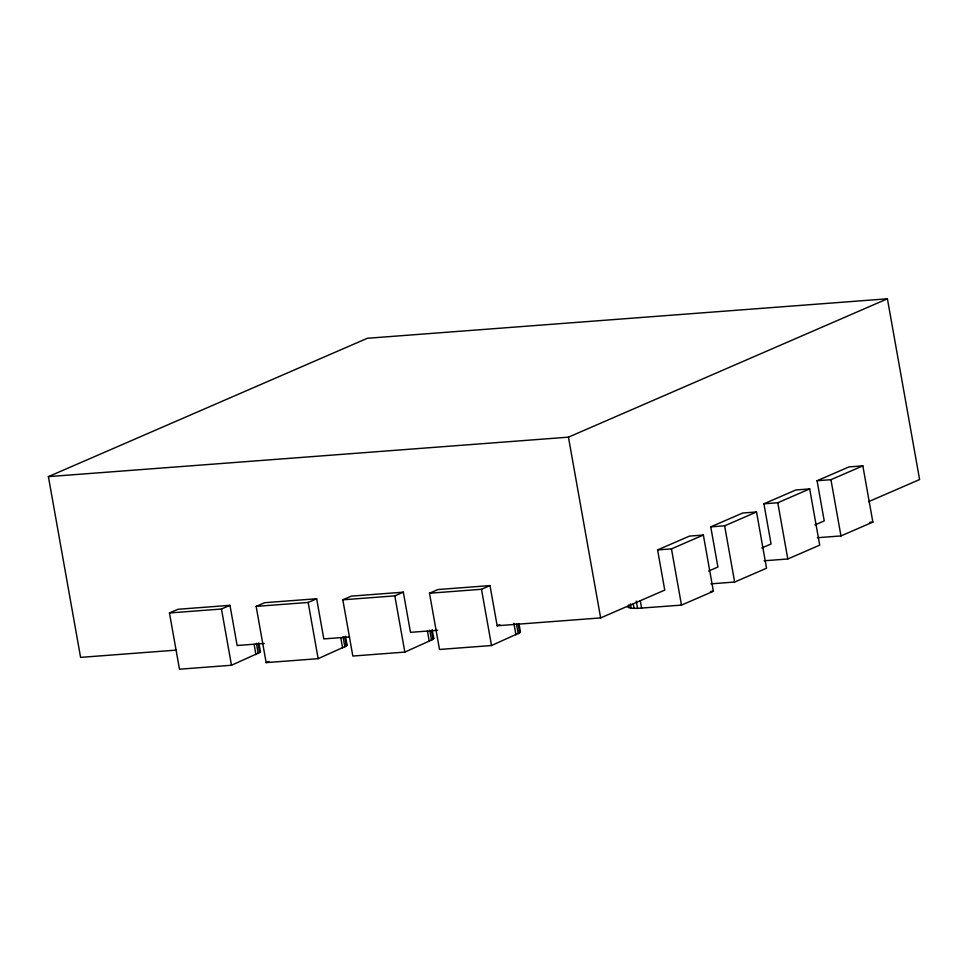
<?xml version="1.0" encoding="UTF-8"?>
<svg xmlns="http://www.w3.org/2000/svg" width="968" height="968" viewBox="0 0 968 968"><rect width="100%" height="100%" fill="white"/><g stroke="black" fill="none" stroke-linecap="round" stroke-linejoin="round"><path stroke-width="1.45" d="M264.264 643.442L237.136 645.499L229.973 605.327L177.967 609.283L169.46 612.974L179.479 669.203L231.485 665.258L259.714 652.505L260.392 651.597L258.831 642.825M349.436 636.98L323.808 638.916L316.657 598.756L264.651 602.701L256.145 606.391L266.152 662.62L318.157 658.676L346.387 645.934L347.076 645.015L345.516 636.254M437.609 630.277L410.48 632.346L403.329 592.174L351.324 596.119L342.817 599.809L352.836 656.05L404.842 652.093L433.059 639.352L433.749 638.432L432.188 629.672M627.07 606.658L631.16 608.243L637.549 608.364L681.484 605.109L713.38 591.279L703.361 535.038L689.494 536.091L657.599 549.933L664.75 590.093L600.644 617.911L497.153 625.764L490.002 585.592L437.996 589.536L429.489 593.227L439.508 649.467L491.514 645.523L519.731 632.769L520.421 631.85L518.981 623.779M176.164 650.121L80.598 657.381L48.4 476.631L367.356 338.28L887.402 298.797L919.6 479.547L868.55 501.69M48.4 476.631L568.446 437.161L887.402 298.797M169.46 612.974L221.466 609.017L229.973 605.327M256.145 606.391L308.151 602.447L316.657 598.756M342.817 599.809L394.823 595.865L403.329 592.174M266.152 662.62L268.874 661.446M429.489 593.227L481.495 589.282L490.002 585.592M708.612 571.072L717.917 567.03L710.754 526.87L742.65 513.028L756.528 511.975L766.535 568.216L734.639 582.046L711.02 583.837M761.768 548.009L771.072 543.98L763.921 503.808L795.817 489.977L809.684 488.925L819.702 545.153L787.807 558.984L764.175 560.787M814.935 524.946L824.228 520.917L817.077 480.745L848.972 466.915L862.839 465.862L872.858 522.091L840.962 535.933L817.331 537.724M657.599 549.933L671.465 548.88L703.361 535.038M710.754 526.87L724.633 525.818L756.528 511.975M763.921 503.808L777.788 502.755L809.684 488.925M817.077 480.745L830.943 479.692L862.839 465.862M497.153 625.764L499.815 624.602M869.905 522.321L872.858 522.091M710.427 591.496L713.38 591.279M519.308 630.458L520.421 631.85M345.963 643.611L347.076 645.015M433.603 637.658L433.749 638.432M260.259 650.811L260.392 651.597M830.943 479.692L840.962 535.933M777.788 502.755L787.807 558.984M724.633 525.818L734.639 582.046M671.465 548.88L681.484 605.109M640.32 600.838L641.615 608.134M636.254 601.067L637.549 608.364M633.254 604.02L634.04 608.4M630.386 603.863L631.16 608.243M628.486 604.964L629.006 607.892M568.446 437.161L600.644 617.911M518.17 624.009L519.731 632.769M516.416 623.573L518.231 633.798M513.887 623.223L515.968 634.911M481.495 589.282L491.514 645.523M431.498 630.591L433.059 639.352M429.744 630.156L431.559 640.38M427.469 631.269L429.296 641.494M394.823 595.865L404.842 652.093M344.826 637.162L346.387 645.934M343.059 636.726L344.886 646.951M340.796 637.839L342.611 648.064M308.151 602.447L318.157 658.676M258.154 643.744L259.714 652.505M256.387 643.309L258.214 653.533M254.124 644.422L255.939 654.646M221.466 609.017L231.485 665.258"/></g></svg>
